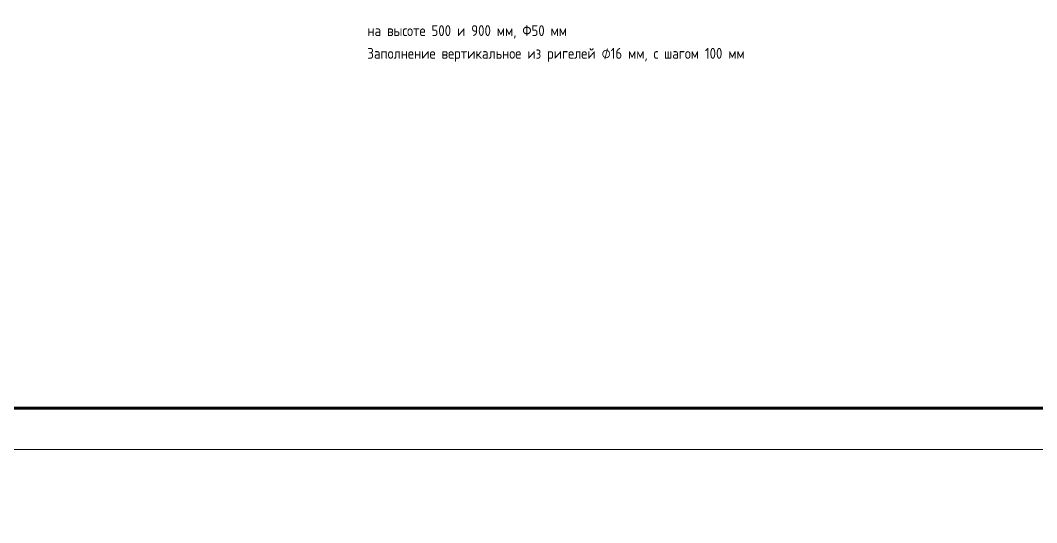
# Model space of a CAD drawing. Header units: millimetres. Extents: x 504091 to 2165846, y 135022 to 442887.
# Drawn here: x 883434 to 902180, y 286159 to 295418 of the extents above; entities that cross this region are included whole.
import ezdxf

# ---------------------------------------------------------------- set-up
doc = ezdxf.new("R2010")
doc.units = ezdxf.units.MM
doc.layers.add('PDF _Текст', color=7, linetype='Continuous')
doc.layers.add('Размеры КР', color=164, linetype='Continuous', lineweight=9)
doc.styles.add('GOST Common_6', font='GOST_Common.ttf', dxfattribs={"width": 0.9, "height": 200})

msp = doc.modelspace()

# ---------------------------------------------------------------- linework, layer by layer
at = {"layer": 'Размеры КР', "lineweight": 20}
msp.add_lwpolyline([(854806.73, 331042.6139), (926118.012, 331042.6139), (926118.012, 287507.3752), (854806.73, 287507.3752)], close=True, dxfattribs=at)
at = {"layer": 'Размеры КР', "lineweight": 60}
msp.add_lwpolyline([(817805.6394, 288268.3284), (976107.5028, 288268.3284), (976107.5028, 198692.0549), (817805.6394, 198692.0549)], close=True, dxfattribs=at)

# ---------------------------------------------------------------- texts
at = {"layer": 'PDF _Текст', "char_height": 200, "attachment_point": 4, "style": 'GOST Common_6'}
for s, insert in [('на высоте 500 и 900 мм, Ф50 мм', (889835.1378, 295205.233)), ('Заполнение вертикальное из ригелей ⌀16 мм, с шагом 100 мм', (889835.1378, 294781.9552))]:
    msp.add_mtext(s, dxfattribs=dict(at, insert=insert))

doc.saveas('drawing.dxf')
